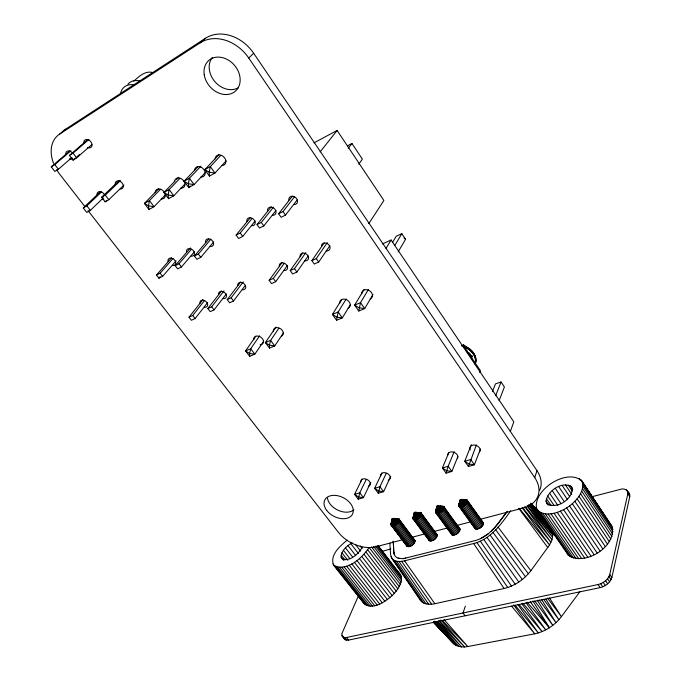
<?xml version="1.0" encoding="UTF-8"?>
<svg xmlns="http://www.w3.org/2000/svg" width="681" height="681" viewBox="0 0 681 681"><rect width="100%" height="100%" fill="white"/><g stroke="black" fill="none" stroke-linecap="round" stroke-linejoin="round"><path stroke-width="1.02" d="M536.688 509.303C550.222 524.421 588.648 499.522 581.914 480.973C566.992 467.549 532.014 490.286 536.688 509.303L568.226 555.015C584.485 567.094 618.127 545.839 611.657 525.809L581.914 480.973M591.423 496.875L620.221 489.401C625.03 487.332 630.257 491.818 629.755 496.73L611.836 577.565C610.287 582.791 605.307 586.35 600.182 587.618L348.638 640.08L345.42 639.876L342.322 636.463L341.879 633.653L358.734 595.194M414.354 515.236L414.448 512.376L421.003 512.776L437.211 534.806C437.296 538.399 432.58 542.025 429.183 540.646L412.907 518.658L413.605 516.172M362.173 547.43C358.41 553.951 349.668 562.37 341.751 558.565L341.07 557.058C341.19 550.597 346.969 545.804 352.12 542.766M347.216 540.152C340.211 545.873 329.366 555.194 333.69 565.221L364.037 603.587C373.077 610.474 385.123 601.783 392.162 595.594C396.453 591.338 400.454 586.205 401.45 580.084C402.616 574.296 396.385 571.333 394.086 566.907M342.322 636.463L344.756 637.646L346.535 637.493L598.08 584.545C603.204 583.268 608.184 579.71 609.75 574.492L627.848 493.776L627.371 490.712M461.65 345.727L463.633 345.071L465.055 346.382C471.865 348.842 478.317 356.674 475.057 364.105C477.347 356.784 471.201 349.702 464.663 347.276L464.221 346.603L463.574 346.935M350.332 304.722L342.305 317.882L336.567 320.257L338.142 312.034L346.246 298.942M372.992 294.515L364.684 308.595L358.785 311.047L360.513 302.645L368.378 289.519M460.22 501.591L460.441 499.582L461.514 499.411L466.408 499.718L467.489 500.561C467.651 504.306 462.68 507.856 459.164 506.613L458.662 505.353L460.441 499.582L458.764 506.077L475.134 528.771C478.624 530.15 483.672 526.541 483.374 522.77L467.081 500.024L463.863 499.709L463.301 500.271L462.671 499.454L459.828 506.919L475.806 529.103M370.753 482.42L363.416 497.649L358.232 499.19L359.738 492.797L366.225 479.509M462.944 506.383L463.863 499.709L465.506 499.658L462.944 506.383L478.93 528.618M546.043 501.029C547.55 490.678 562.727 480.326 571.929 487.23C574.304 498.637 555.722 510.673 546.605 503.089L546.043 501.029L549.022 505.387M455.512 534.662L439.534 512.793L440.471 506.196L443.723 506.494L459.981 528.865C460.169 532.551 455.291 536.168 451.843 534.789L435.517 512.452L437.125 506.068L442.216 506.119L439.534 512.793L437.381 513.38L435.517 512.452L437.125 506.068L435.44 511.737L452.49 535.121M432.733 540.535L416.772 519.016L417.717 512.512L419.556 512.401L418.824 512.955L416.772 519.016L414.678 519.594L412.907 518.658L414.448 512.376L412.856 517.943M410.558 546.256L394.622 525.085L395.576 518.65L398.887 518.896L415.052 540.586C415.044 544.085 410.481 547.728 407.127 546.349L390.903 524.702L392.375 518.505L395.576 518.65L398.394 520.31L414.874 542.161M390.741 476.334L383.616 491.665L378.295 493.24L379.938 486.736L386.229 473.363M391.652 522.233L392.375 518.505L392.392 520.378M481.178 527.205L465.208 504.953L466.051 500.799L467.081 500.024M457.726 533.266L441.765 511.38L442.624 507.268L443.723 506.494L444.097 507.022C444.378 509.728 441.663 511.661 439.534 512.793M434.912 539.165L418.96 517.628L419.836 513.568L421.003 512.776L421.343 513.312C421.539 515.994 418.883 517.892 416.772 519.016M407.715 546.681L391.779 525.553L393.371 518.352L390.903 524.702L407.127 546.349M413.818 515.219L414.448 512.376M429.796 540.978L413.844 519.518L415.461 512.206L412.907 518.658M464.655 345.599L465.242 346.314L464.587 346.893M412.703 544.902L396.776 523.715L397.67 519.697L398.887 518.896L399.202 519.424C399.066 522.906 394.58 526.49 391.209 525.238L393.371 518.352M435.517 512.452L438.172 505.898L436.521 513.304L439.305 505.94L437.381 513.38L453.359 535.215M459.828 506.919L461.514 499.411L460.458 501.803M395.474 519.075L396.546 518.675L395.474 519.075L394.452 518.403L391.779 525.553M390.903 524.702L392.375 518.505L391.379 522.216M482.122 526.294L466.17 504.042L467.489 500.561L466.051 500.799L465.012 500.16L464.11 505.753L480.088 527.996M435.661 510.878L437.125 506.068M458.662 532.363L442.718 510.478L444.097 507.022L442.624 507.268L440.471 506.196L437.381 513.38M476.709 529.188L460.731 506.987L462.671 499.454M408.515 546.783L392.579 525.638L394.452 518.403M430.63 541.08L414.678 519.594L416.576 512.257L417.47 512.972L418.56 512.572M435.84 538.279L419.905 516.743L421.343 513.312L419.836 513.568L417.717 512.512L417.47 512.972M397.713 522.829L399.202 519.424L397.67 519.697L397.713 522.829L413.631 544.025M457.811 456.781L451.852 471.448L446.072 473.159L448.158 466.264L454.176 451.648M458.866 504.485L460.441 499.582L458.662 505.353L459.888 507.047M406.804 545.796L407 544.213M440.471 506.196L438.411 513.202L454.389 535.053M475.644 362.53L475.193 363.858M480.454 449.026L474.376 464.774L468.443 466.536L476.445 444.795M391.132 523.144L390.868 523.987L394.052 528.201M413.239 519.194L415.461 512.206M480.148 519.339L523.348 507.966A32.143 22.839 20.3 0 0 534.738 477.636L536.977 470.665L253.664 53.28A37.872 30.441 49.9 0 0 205.492 38.238L65.495 129.254L59.698 134.046A34.671 24.72 46.4 0 0 53.544 163.312M435.883 512.989L438.172 505.898M459.164 506.613L461.514 499.411L458.764 506.077M394.622 525.085L396.665 519.092L397.508 518.513M465.344 606.175L462.995 612.977L465.106 615.786M510.316 431.524L513.806 421.854L391.098 240.018L382.416 243.926M413.844 519.518L416.576 512.257M499.096 400.717L504.4 386.978L501.054 381.973L495.487 383.863L492.38 391.686M495.683 395.67L501.054 381.973M471.354 444.642L464.748 461.292L468.443 466.536M448.873 452.431L442.378 468L446.072 473.159M479.722 372.507L480.454 370.762L463.259 345.258M392.579 525.638L395.576 518.65L393.55 525.477L409.485 546.639M475.508 359.857L475.9 358.955M475.568 360.589L475.951 359.696M475.568 361.313L475.951 360.419M475.517 362.037L475.9 361.134M475.415 362.735L475.798 361.841M414.678 519.594L417.717 512.512L415.674 519.424L431.635 540.927M460.731 506.987L463.863 499.709L461.786 506.809L477.773 529.026M475.049 357.636L475.44 356.742M475.253 358.376L475.644 357.482M475.406 359.117L475.798 358.223M474.138 355.439L474.529 354.546M474.487 356.163L474.878 355.269M474.793 356.895L475.185 356.001M471.431 357.917L471.201 357.253L472.444 356.044L471.337 356.444M473.295 354.026L473.687 353.133M473.738 354.733L474.129 353.839M472.231 352.622L472.623 351.728M472.784 353.311L473.176 352.417M470.988 351.294L471.38 350.409M471.627 351.949L472.018 351.055M469.584 350.085L469.975 349.191M470.307 350.672L470.699 349.787M468.775 354.554L469.166 353.652L471.737 357.465L470.886 357.772M468.051 348.995L468.443 348.11M468.834 349.523L469.226 348.638M467.234 348.51L467.634 347.616M465.54 347.642L465.94 346.757M466.4 348.059L466.791 347.165M464.663 347.276L464.953 345.931M381.871 473.074L374.618 488.337L378.295 493.24M362.02 479.194L354.554 494.355L358.232 499.19M462.791 345.701L463.344 345.105M398.164 251.842L405.553 239.295L401.816 233.702L396.265 236.213L392.494 242.445M394.869 245.288L401.816 233.702M364.131 289.374L354.614 305.122L358.785 311.047M385.999 248.395L391.098 240.018M341.666 299.614L332.405 314.443L336.567 320.257M333.69 565.221C346.918 572.295 362.011 557.977 369.128 547.49L399.219 586.554M368.813 223.598L383.871 200.478L337.112 130.463L313.95 142.882M389.855 543.123L390.605 554.674L391.762 558.275L420.424 600.242C423.676 604.728 429.932 604.788 434.844 603.715L504.102 588.512C514.725 585.932 524.259 579.378 530.857 570.712L549.55 544.97L551.968 539.82L552.853 535.036L552.708 532.865L531.12 504.136M283.441 332.89L274.741 345.914L269.489 348.093L265.36 342.586L275.958 327.042M579.88 591.721L561.399 616.671C554.828 625.209 545.294 631.602 534.704 633.824L467.813 646.533C462.637 647.512 456.347 647.095 452.805 642.668L433.38 622.136M278.81 328.285L270.612 340.389L269.463 345.19L269.489 348.093M324.147 242.93L311.872 260.644L314.29 264.049L318.699 262.032L329.825 245.747M263.692 341.215L254.813 354.188L249.697 356.308L245.577 350.894L255.784 336.261M311.872 260.644L316.282 258.61L327.331 242.581M259.648 335.827L250.693 348.749L249.595 353.482L249.697 356.308M302.79 252.923L290.2 270.621L292.617 273.966L296.899 272.008L308.17 255.945M290.2 270.621L294.49 268.646L305.82 252.634M282.019 262.645L269.14 280.317L271.54 283.602L275.711 281.696L287.254 265.667M358.785 164.172L362.394 159.175L351.932 143.461L347.387 145.845M269.14 280.317L273.302 278.401L284.3 263.249M240.64 282.019L227.216 299.614L229.599 302.79L233.54 300.993L245.245 285.467M348.229 148.373L351.932 143.461M227.216 299.614L231.148 297.801L243.253 281.874M221.512 290.974L207.85 308.536L210.233 311.651L214.064 309.898L226.322 293.962M391.762 558.275C394.699 562.2 400.283 561.825 404.531 560.812L473.627 543.532C490.584 539.386 501.207 524.106 510.724 510.767M292.362 196.171L278.606 213.757L281.117 217.29L285.501 215.094L297.171 199.967M399.066 558.369C394.486 557.228 404.557 559.791 405.765 558.045L474.725 540.697C489.179 537.19 498.39 523.527 506.621 512.129M491.069 531.393L495.342 526.898L507.302 511.388M207.85 308.536L211.689 306.765L224.006 290.872M278.606 213.757L282.998 211.553L294.439 196.852M459.36 503.548L460.101 502.595M202.878 299.7L189.003 317.21L191.37 320.283L195.098 318.572L207.56 302.679M189.003 317.21L192.732 315.49L204.589 300.474M271.242 206.82L257.043 224.577L259.538 228.041L263.802 225.913L275.95 210.531M320.121 151.914L337.112 130.463M436.172 509.95L436.921 509.005M257.043 224.577L261.308 222.44L273.515 207.109M250.097 217.929L236.094 235.09L238.58 238.495L242.725 236.426L255.12 221.044M236.094 235.09L240.231 233.013L252.047 218.482M208.778 239.065L194.425 256.005L196.886 259.282L200.801 257.333L213.681 241.959M194.425 256.005L198.333 254.039L210.914 239.142M190.459 247.927L175.187 265.65L177.647 268.876L181.452 266.978L194.536 251.621M175.187 265.65L178.992 263.743L191.446 249.237M171.518 257.844L156.468 275.047L158.92 278.214L162.623 276.367L176.098 260.806M158.92 278.214L160.265 276.656M156.468 275.047L160.171 273.183L173.034 258.44M226.135 160.903L214.975 173.051L209.459 176.098L204.811 169.68L218.967 154.587M220.882 155.294L210.318 166.598L204.811 169.68L209.178 172.199L214.975 173.051L210.318 166.598L209.178 172.199L209.459 176.098M205.441 172.421L194.076 184.594L188.722 187.547L184.091 181.248L197.762 166.879M190.144 186.024L188.722 187.547L188.356 183.751L189.437 178.26L200.904 166.173M184.602 184.372L173.774 195.805L168.573 198.673L163.959 192.493L174.923 181.129M180.082 178.235L169.152 189.59L163.959 192.493L168.13 194.979L173.774 195.805L169.152 189.59L168.13 194.979L168.573 198.673M165.764 194.494L154.042 206.701L148.986 209.493L144.398 203.415L158.486 189.003M176.388 179.614L178.584 177.341M160.529 189.224L149.445 200.597L144.398 203.415L148.467 205.892L154.042 206.701L149.445 200.597L148.467 205.892L148.986 209.493M119.166 180.491L101.622 197.277L105.138 201.848L108.815 199.729L123.942 185.07M105.138 201.848L106.653 200.384M59.698 134.046L200.205 42.818A38.17 30.551 49.7 0 1 248.727 58.013L253.664 53.28M100.252 191.846L83.278 207.935L86.776 212.429L90.352 210.369L103.359 197.882M101.622 197.277L105.291 195.141L120.511 180.55M83.278 207.935L86.853 205.858L101.478 191.974M87.738 139.588L69.419 155.43L73.046 160.137L75.421 158.06M77.004 156.681L79.379 154.604M73.046 160.137L76.681 157.873L91.875 144.568M69.76 150.927L51.254 166.836L54.855 171.459L58.396 169.254L71.965 157.456M200.205 42.818L205.492 38.238M69.419 155.43L73.054 153.14L88.956 139.375M51.254 166.836L54.786 164.615L70.85 150.799M133.825 81.158C138.72 76.655 144.695 70.875 152.033 72.339M480.343 538.68L488.635 533.581M461.556 345.769L463.633 345.071L461.854 345.71M463.301 500.271L464.451 499.845M382.79 551.201L390.843 548.929M462.178 345.761L463.982 345.148M466.408 499.718L465.012 500.16L465.208 504.953M403.007 539.65L376.261 546.698A29.096 19.34 26.2 0 1 338.431 532.372L88.028 210.616M412.26 537.215L424.603 533.964M433.865 531.529L447.238 528.005M457.521 525.298L470.894 521.782M444.182 507.737L442.624 507.268L442.718 510.478M405.765 558.045L403.339 558.505M398.887 518.896L396.665 519.092L395.721 524.481L411.656 545.668M421.003 512.776L418.824 512.955L417.896 518.411L433.848 539.939M443.723 506.494L441.594 506.647L440.684 512.172L456.653 534.049M481.365 521.808L483.374 522.77M413.324 539.616L415.052 540.586M397.415 557.918C391.635 555.33 394.427 546.537 393.116 541.31M608.814 523.008L611.657 525.809M404.054 238.086L405.553 239.295M467.319 352.23L468.528 353.286L469.379 352.979L472.052 356.946M628.129 492.627L629.278 493.648M442.122 620.314L467.813 646.533L444.055 619.548M439.151 620.561L464.587 646.95L440.956 620.033M433.729 621.991L456.44 645.597L434.512 621.157M433.618 621.864L436.504 624.877M439.39 627.891L443.714 632.402M445.868 634.666L449.477 638.429M437.108 621.208L461.573 646.924L438.734 620.953M433.448 622.187L454.414 644.32L433.516 622.085L452.805 642.668L451.639 640.685M435.517 621.727L458.841 646.473L436.734 621.506M434.725 622.46L456.44 645.597M442.224 630.589L443.672 632.147M447.289 636.028L449.469 638.361M527.12 602.166L549.354 627.763L532.908 600.914M522.889 603.247L545.753 629.857L526.021 602.804M519.126 604.6L542.059 631.593L521.85 603.741M515.074 605.264L538.348 632.921L517.824 604.592M511.584 606.158L534.704 633.824L513.661 604.864M519.143 508.29L549.55 544.97L521.995 507.515M522.948 508.086L550.946 542.374L524.685 506.587M346.535 637.493L348.638 640.08M344.756 637.646L346.859 640.225M341.836 635.22L342.875 636.514M343.326 637.288L345.42 639.876M525.638 507.107L551.968 539.82L527.571 506.604M527.222 505.396L552.606 537.36L528.771 505.03M337.785 567.367L368.276 605.962M336.133 566.933L366.582 605.452M338.423 569.971L339.742 571.631M356.163 592.41L357.474 594.07M332.941 563.97L365.161 604.651M341.819 567.341L372.371 606.09M339.691 567.503L370.217 606.175M528.992 504.647L552.853 535.036L530.158 504.485M341.138 555.092L345.054 560.088M341.07 557.058L343.692 560.395M346.586 566.115L377.146 605M344.135 566.873L374.686 605.698M343.403 550.325L349.906 558.641M351.754 563.783L382.288 602.779M341.93 552.793L347.795 560.284M349.14 565.085L379.692 604.03M356.946 560.489L387.412 599.561M345.454 547.856L352.588 556.998M354.375 562.242L384.876 601.28M535.428 509.763L536.73 511.431M530.499 504.34L552.708 532.865M350.689 543.54L358.444 553.525M54.786 164.615L58.396 169.254M86.853 205.858L90.352 210.369M359.44 558.556L389.855 597.654M84.767 206.42L59.988 174.583A34.671 24.72 46.4 0 1 56.668 169.731M347.94 545.541L355.703 555.517M531.214 503.387L541.591 516.785M530.729 503.199L552.18 530.899L550.257 528.379M363.986 554.3L394.282 593.406M355.473 544.485L360.641 551.142M361.798 556.479L392.162 595.594M531.818 503.991L546.741 523.289M367.68 549.763L397.84 588.852M365.952 552.044L396.189 591.151M360.155 545.975L362.096 548.477M531.58 503.736L541.753 516.947M371.545 546.937L400.283 584.298M160.171 273.183L162.623 276.367M192.732 315.49L195.098 318.572M378.125 545.549L400.692 575.011M378.032 545.949L379.317 547.626M380.602 549.303L381.888 550.98M383.173 552.657L390.877 562.71M378.015 546.136L401.271 576.492M376.806 545.949L401.526 578.195M375.401 546.136L401.45 580.084M73.054 153.14L76.681 157.873M105.291 195.141L108.815 199.729M373.639 546.477L401.032 582.136M531.674 504.017L548.98 526.702M393.924 552.836L394.231 554.47M178.992 263.743L181.452 266.978M211.689 306.765L214.064 309.898M533.657 506.97L540.714 516.292M400.402 536.637L404.216 541.693M405.493 543.378L406.761 545.064M498.117 527.145L530.857 570.712M414.371 543.089L398.47 521.901L398.394 520.31L399.245 520.139L415.104 541.31M547.49 598.063L561.399 616.671L549.516 597.969M414.133 539.71L398.308 518.582L396.665 519.092L396.776 523.715M198.333 254.039L200.801 257.333M231.148 297.801L233.54 300.993M543.6 599.297L558.871 619.736L545.907 599.178M495.785 529.912L528.362 573.794M539.139 600.021L555.985 622.647L541.429 599.348M414.082 519.594L418.364 525.357M420.194 527.826L423.871 532.772M426.315 536.066L428.153 538.535M475.134 528.771L473.372 525.766M518.905 508.469L547.813 547.584M534.73 600.914L552.785 625.337L537.266 600.233M427.702 522.37L420.39 512.47L418.824 512.955L418.96 517.628M428.919 524.021L433.797 530.627M435.014 532.278L437.211 534.806M437.287 535.538L421.403 514.019L419.836 513.568L419.905 516.743M437.074 536.398L420.569 514.189L420.662 515.798L436.581 537.335M493.112 532.576L525.477 576.747M530.124 601.57L549.354 627.763M460.075 529.605L443.076 506.179L441.594 506.647L441.765 511.38M459.879 530.473L443.365 507.898L443.467 509.524L459.394 531.41M240.231 233.013L242.725 236.426M273.302 278.401L275.711 281.696M490.158 535.087L522.276 579.514M461.114 508.75L466.63 516.411M467.856 518.113L472.146 524.064M261.308 222.44L263.802 225.913M294.49 268.646L296.899 272.008M483.501 523.502L467.6 501.276L466.051 500.799L466.17 504.042M468.239 502.28L471.286 506.545M473.116 509.099L477.39 515.066M478.607 516.777L482.267 521.893M483.323 524.379L466.8 501.429L466.911 503.08L482.855 525.332M486.983 537.386L518.82 582.017M459.59 528.32L459.981 528.865M282.998 211.553L285.501 215.094M316.282 258.61L318.699 262.032M404.531 560.812L434.844 603.715M483.68 539.42L515.194 584.221M401.654 561.357L431.643 604.226M568.226 555.015L566.362 551.559M480.292 541.148L511.474 586.06M399.015 561.51L428.69 604.285M536.024 507.549L569.716 556.377M545.481 514.087L576.143 558.692M543.072 513.729L573.708 558.233M540.969 513.057L571.555 557.458M396.657 561.263L426.034 603.894M550.989 513.814L581.685 558.624M598.08 584.545L600.182 587.618M548.128 514.112L578.816 558.829M476.921 542.527L507.754 587.499M451.843 534.789L451.367 533.495M394.639 560.633L423.744 603.077M557.118 512.248L587.805 557.237M546.383 498.586L551.142 505.549M603.255 582.434L605.358 585.515M554.002 513.185L584.698 558.097M546.605 503.089L547.796 504.842M600.693 583.736L602.796 586.809M390.962 556.615L421.862 601.851M549.576 493.214L557.85 505.387M607.537 578.739L609.631 581.821M560.276 511.005L590.946 556.071M605.588 580.731L607.69 583.813M547.592 495.921L554.113 505.489M248.727 58.013L534.738 477.636M609.75 574.492L611.836 577.565M552.214 490.643L561.059 503.693M563.425 509.482L594.062 554.623M608.95 576.611L611.044 579.693M473.627 543.532L504.102 588.512M569.461 505.711L600.004 550.946M555.313 488.388L564.14 501.437M566.507 507.703L597.101 552.904M562.106 485.357L569.742 496.704M572.236 503.531L602.728 548.801M558.684 486.583L567.503 499.658M568.184 484.915L572.295 491.061M577.054 498.781L607.409 544.068M565.341 484.787L571.802 494.415M574.79 501.207L605.205 546.494M579.012 496.304L609.291 541.574M570.431 485.749L572.781 489.273M582.681 488.958L612.721 534.108M581.855 491.341L611.972 536.551M580.621 493.802L610.823 539.054M580.731 479.535L610.414 524.268M582.715 482.667L612.525 527.596M579.19 478.368L580.348 480.122M583.115 484.583L613.002 529.597M583.106 486.694L613.07 531.776M626.231 489.69L627.175 491.154M627.925 492.099L629.831 495.053M627.848 493.776L629.755 496.73M429.183 540.646L428.766 539.361M363.22 602.259L364.037 603.587M419.462 598.293L420.424 600.242M343.922 637.799L344.416 639.042M471.61 358.589L471.737 359.262M393.167 541.378L393.976 552.904M120.699 93.093A17.297 13.016 49 0 1 130.675 84.665L132.591 84.716A17.297 13.016 49 0 1 134.557 85.031M127.909 84.189A17.178 12.982 49.2 0 1 139.46 80.886M61.809 132.446A34.416 24.669 46.6 0 1 65.495 129.254M536.977 470.665A31.922 22.813 20.2 0 1 539.48 490.575M353.907 509.831A15.476 10.419 27.3 0 1 338.363 510.384A15.476 10.419 27.3 0 1 327.45 498.117M238.452 87.653A20.166 16.208 49.8 0 1 214.915 81.677A20.166 16.208 49.8 0 1 212.378 57.4M246.845 221.368A4.605 3.558 39.6 0 1 250.353 217.758A4.605 3.558 39.6 0 1 255.162 222.142A4.605 3.558 39.6 0 1 251.638 225.743M267.539 210.863A4.665 3.66 39.4 0 1 271.174 207.16A4.665 3.66 39.4 0 1 276.026 211.621A4.665 3.66 39.4 0 1 272.383 215.315M288.829 200.061A4.724 3.771 39.1 0 1 292.592 196.264A4.724 3.771 39.1 0 1 297.495 200.801A4.724 3.771 39.1 0 1 293.724 204.581M279.295 266.245A4.503 3.456 36.2 0 1 282.862 262.849A4.503 3.456 36.2 0 1 287.552 267.122A4.503 3.456 36.2 0 1 283.977 270.51M300.1 256.541A4.563 3.558 35.7 0 1 303.786 253.06A4.563 3.558 35.7 0 1 308.527 257.401A4.563 3.558 35.7 0 1 304.824 260.866M321.483 246.565A4.622 3.66 35.1 0 1 325.297 242.998A4.622 3.66 35.1 0 1 330.081 247.407A4.622 3.66 35.1 0 1 326.259 250.957M168.02 261.368A4.375 3.167 40.1 0 1 171.076 258.082A4.375 3.167 40.1 0 1 175.698 262.194A4.375 3.167 40.1 0 1 172.633 265.471M186.543 251.961A4.426 3.26 40 0 1 189.71 248.599A4.426 3.26 40 0 1 194.374 252.779A4.426 3.26 40 0 1 191.208 256.133M205.577 242.308A4.486 3.354 39.9 0 1 208.846 238.869A4.486 3.354 39.9 0 1 213.553 243.108A4.486 3.354 39.9 0 1 210.276 246.539M199.993 303.258A4.282 3.09 37.5 0 1 203.1 300.159A4.282 3.09 37.5 0 1 207.628 304.169A4.282 3.09 37.5 0 1 204.504 307.259M218.644 294.55A4.333 3.175 37.2 0 1 221.861 291.383A4.333 3.175 37.2 0 1 226.424 295.46A4.333 3.175 37.2 0 1 223.198 298.61M237.788 285.62A4.384 3.26 36.9 0 1 241.117 282.377A4.384 3.26 36.9 0 1 245.722 286.514A4.384 3.26 36.9 0 1 242.385 289.74M155.208 192.655A5.737 4.256 43.5 0 1 159.814 189.02A5.737 4.256 43.5 0 1 165.321 194.655A5.737 4.256 43.5 0 1 161.329 198.929M174.634 181.742A5.814 4.375 43.7 0 1 179.384 178.013A5.814 4.375 43.7 0 1 184.943 183.742A5.814 4.375 43.7 0 1 180.805 188.118M194.613 170.514A5.891 4.512 43.8 0 1 199.516 166.683A5.891 4.512 43.8 0 1 205.117 172.514A5.891 4.512 43.8 0 1 200.844 177M215.17 158.962A5.967 4.648 44 0 1 220.235 155.03A5.967 4.648 44 0 1 225.879 160.963A5.967 4.648 44 0 1 221.453 165.568M103.81 199.184A4.588 3.277 44.5 0 1 101.997 199.533M97.17 195.234A4.588 3.277 44.5 0 1 99.749 191.599A4.588 3.277 44.5 0 1 104.704 195.243M115.344 184.602A4.648 3.371 44.7 0 1 118.358 180.899A4.648 3.371 44.7 0 1 123.252 185.283A4.648 3.371 44.7 0 1 120.222 188.977M72.705 158.75A4.707 3.337 46.8 0 1 69.505 158.792M65.963 154.74A4.707 3.337 46.8 0 1 67.836 150.986A4.707 3.337 46.8 0 1 72.714 153.251M83.976 143.393A4.767 3.431 47.2 0 1 87.398 139.545A4.767 3.431 47.2 0 1 92.054 144.934A4.767 3.431 47.2 0 1 87.543 147.513M360.828 481.833A5.014 3.448 26.6 0 1 364.309 478.794A5.014 3.448 26.6 0 1 369.843 482.071A5.014 3.448 26.6 0 1 368.259 486.234M380.679 475.738A5.082 3.533 25.9 0 1 384.28 472.64A5.082 3.533 25.9 0 1 389.881 475.968A5.082 3.533 25.9 0 1 388.213 480.199M470.188 449.843A5.388 3.916 22 0 1 475.312 445.187A5.388 3.916 22 0 1 479.603 451.912M447.706 455.18A5.312 3.822 23.1 0 1 453.929 452.295A5.312 3.822 23.1 0 1 457.334 458.662M253.809 339.751A5.303 3.856 34.3 0 1 257.631 336.014A5.303 3.856 34.3 0 1 263.368 340.5A5.303 3.856 34.3 0 1 260.185 344.739M273.404 331.426A5.371 3.958 33.8 0 1 276.801 327.595A5.371 3.958 33.8 0 1 282.734 331.119A5.371 3.958 33.8 0 1 281.381 336.167M339.768 303.224A5.601 4.324 31.8 0 1 343.582 299.104A5.601 4.324 31.8 0 1 349.77 302.79A5.601 4.324 31.8 0 1 348.085 308.178M361.722 293.894A5.678 4.452 30.9 0 1 365.68 289.68A5.678 4.452 30.9 0 1 371.962 293.417A5.678 4.452 30.9 0 1 370.166 298.908M189.437 178.26L184.091 181.248L188.356 183.751L194.076 184.594L189.437 178.26M250.693 348.749L245.577 350.894L249.595 353.482L254.813 354.188L250.693 348.749M270.612 340.389L265.36 342.586L269.463 345.19L274.741 345.914L270.612 340.389M338.142 312.034L332.405 314.443L336.814 317.116L342.305 317.882L338.142 312.034M360.513 302.645L354.614 305.122L359.125 307.812L364.684 308.595L360.513 302.645M359.738 492.797L354.554 494.355L358.521 497.028L363.416 497.649L359.738 492.797M379.938 486.736L374.618 488.337L378.662 491.027L383.616 491.665L379.938 486.736M448.158 466.264L442.378 468L446.719 470.775L451.852 471.448L448.158 466.264M470.682 459.513L464.748 461.292L469.183 464.093L474.376 464.774L470.682 459.513M326.735 510.435A15.569 10.428 27.3 0 0 351.975 515.032A15.569 10.428 27.3 0 0 337.265 495.649A15.569 10.428 27.3 0 0 326.735 510.435M204.223 74.74A20.328 16.259 49.5 0 0 233.515 92.548A20.328 16.259 49.5 0 0 228.493 60.175A20.328 16.259 49.5 0 0 204.223 74.74"/></g></svg>
